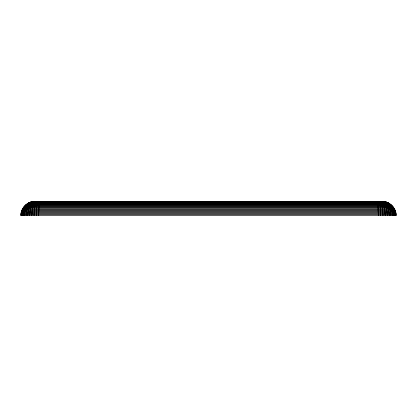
<?xml version="1.0" encoding="UTF-8"?>
<svg xmlns="http://www.w3.org/2000/svg" width="417" height="417" viewBox="0 0 417 417"><rect width="100%" height="100%" fill="white"/><g stroke="black" fill="none" stroke-linecap="round" stroke-linejoin="round"><path stroke-width="0.63" d="M38.635 215.615L39.104 201.385M36.315 215.615C36.722 210.986 35.82 205.461 38.176 201.385M34.032 215.615C34.548 211.033 33.61 204.366 37.723 201.385M31.833 215.615C32.224 210.861 32.005 203.381 37.285 201.385M29.743 215.615C29.941 210.507 30.832 202.626 36.873 201.385M27.809 215.615C27.824 210.053 29.951 202.089 36.487 201.385M26.057 215.615C25.948 209.574 29.263 201.729 36.143 201.385M24.525 215.615C24.337 209.125 28.716 201.5 35.841 201.385M23.232 215.615C23.018 208.729 28.278 201.354 35.581 201.385M22.205 215.615C21.986 208.417 27.939 201.27 35.377 201.385M381.92 201.385L35.08 201.385C27.475 201.197 20.662 208.01 20.85 215.615L396.15 215.615C396.358 207.718 389.025 200.801 381.159 201.385M21.001 215.615C20.814 208.047 27.548 201.202 35.143 201.385M21.455 215.615C21.251 208.187 27.694 201.229 35.231 201.385M34.147 201.416L382.853 201.416M33.224 201.505L383.776 201.505M32.302 201.661L384.698 201.661M31.395 201.87L385.605 201.87M30.504 202.141L386.496 202.141M29.633 202.469L387.367 202.469M28.783 202.855L388.217 202.855M27.965 203.293L389.035 203.293M27.173 203.783L389.827 203.783M26.417 204.325L390.583 204.325M25.698 204.919L391.302 204.919M25.02 205.555L391.98 205.555M24.379 206.233L392.621 206.233M23.79 206.952L393.21 206.952M23.248 207.708L393.752 207.708M22.758 208.5L394.242 208.5M22.32 209.324L394.68 209.324M21.934 210.168L395.066 210.168M21.606 211.038L395.394 211.038M21.335 211.93L395.665 211.93M21.121 212.837L395.879 212.837M20.97 213.759L396.03 213.759M20.881 214.682L396.119 214.682M381.769 201.385C389.306 201.229 395.749 208.187 395.545 215.615M381.623 201.385C389.061 201.27 395.014 208.417 394.795 215.615M381.419 201.385C388.722 201.354 393.982 208.729 393.768 215.615M380.857 201.385C387.737 201.729 391.052 209.574 390.943 215.615M380.512 201.385C387.049 202.089 389.176 210.053 389.191 215.615M380.127 201.385C386.168 202.626 387.059 210.507 387.257 215.615M379.715 201.385C384.995 203.381 384.776 210.861 385.167 215.615M382.785 201.416C390.031 201.739 396.16 208.38 395.999 215.615M381.899 201.416C388.67 202.083 392.611 209.344 392.475 215.615M379.277 201.385C383.39 204.366 382.452 211.033 382.968 215.615M378.824 201.385C381.18 205.461 380.278 210.986 380.685 215.615M377.896 201.385L378.365 215.615"/></g></svg>
